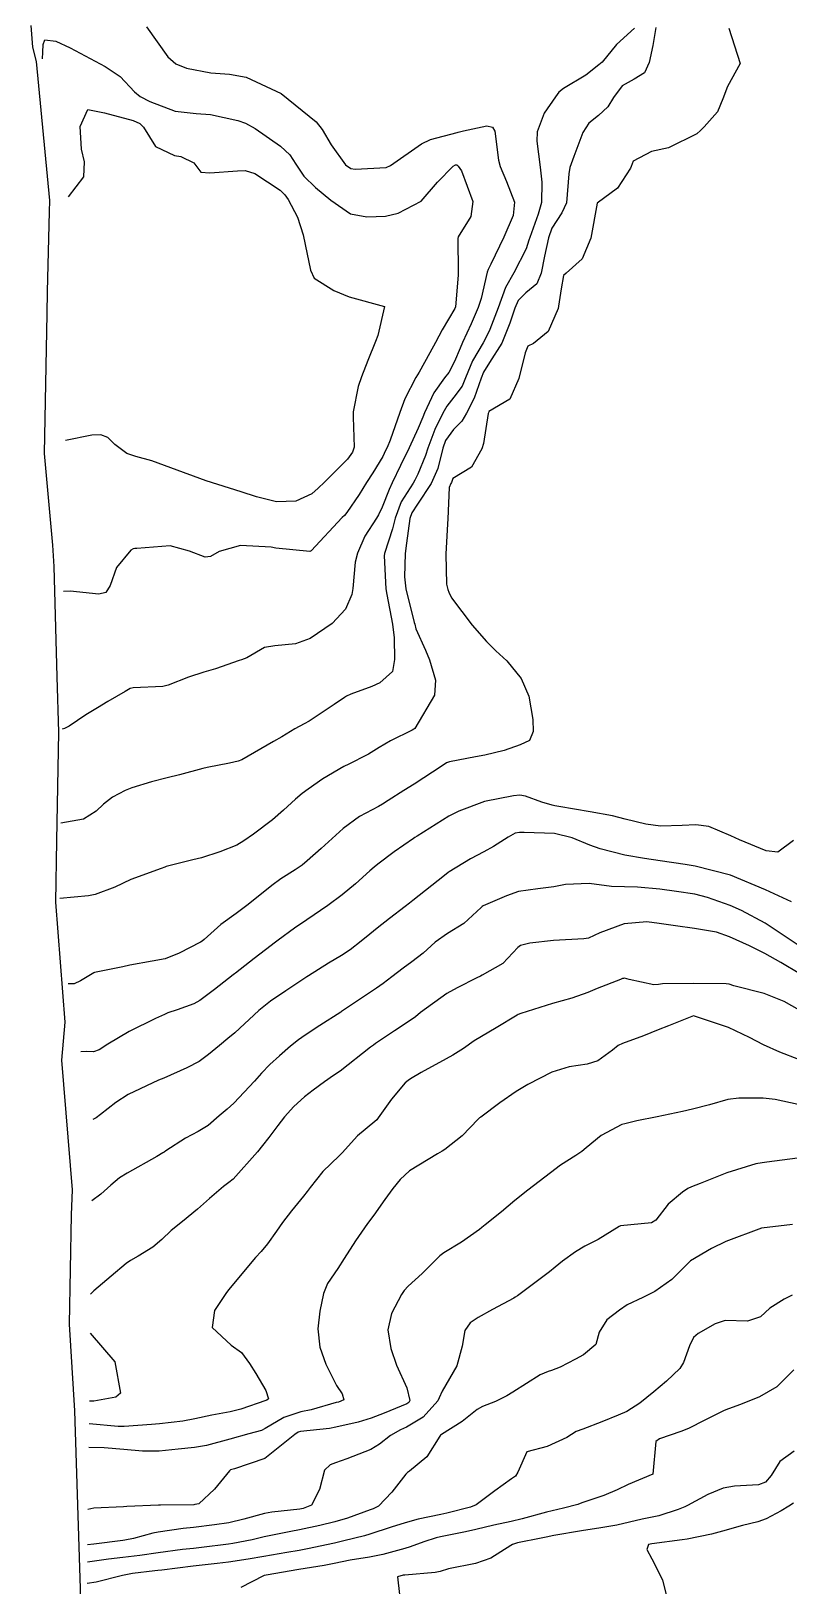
# Model space of a CAD drawing. Header units: metres. Extents: x 292545 to 299085, y 7450245 to 7463078.
# Drawn here: x 295920.7 to 295963.7, y 7456493.8 to 7456581.9 of the extents above; entities that cross this region are included whole.
import ezdxf

# ---------------------------------------------------------------- set-up
doc = ezdxf.new("R2010")
doc.units = ezdxf.units.M
for name, color, linetype in [('Area', 45, 'Continuous'), ('Curvas de Nivel 1m', 11, 'Continuous'), ('Curvas de Nivel 5m', 15, 'Continuous')]:
    doc.layers.add(name, color=color, linetype=linetype)

msp = doc.modelspace()

# ---------------------------------------------------------------- linework, layer by layer
at = {"layer": 'Area'}
msp.add_polyline3d([(295923.612, 7456491.273, 679.075), (295923.226, 7456503.739, 685.695), (295922.911, 7456508.64, 685.665), (295923.025, 7456514.837, 686.456), (295923.077, 7456516.259, 686.805), (295922.479, 7456523.604, 688.425), (295922.66, 7456525.773, 689.175), (295922.14, 7456532.562, 690.825), (295922.204, 7456536.038, 691.546), (295922.312, 7456542.199, 692.615), (295922.215, 7456545.34, 693.135), (295922.047, 7456551.594, 694.085), (295921.965, 7456552.8, 694.094), (295921.499, 7456558.004, 695.035), (295921.654, 7456565.911, 699.726), (295921.674, 7456567.191, 699.776), (295921.773, 7456571.704, 695.996), (295921.791, 7456572.352, 694.885), (295921.041, 7456580.224, 693.903), (295920.832, 7456581.038, 694.193), (295920.736, 7456582.259, 694.204)], dxfattribs=at)
at = {"layer": 'Curvas de Nivel 1m', "flags": 128}
for points, elevation in [([(295956.171, 7456582.158), (295955.988, 7456581.124), (295955.786, 7456580.162), (295955.527, 7456579.574), (295954.933, 7456579.217), (295954.261, 7456578.846), (295953.762, 7456578.182), (295953.449, 7456577.65), (295952.907, 7456577.156), (295952.37, 7456576.728), (295952.021, 7456576.203), (295951.515, 7456574.846), (295951.292, 7456574.214), (295951.234, 7456573.848), (295951.102, 7456572.216), (295950.837, 7456571.65), (295950.273, 7456570.781), (295950.076, 7456570.227), (295949.86, 7456569.182), (295949.665, 7456568.231), (295949.412, 7456567.616), (295948.786, 7456567.103), (295948.358, 7456566.667), (295948.175, 7456566.249), (295947.895, 7456565.384), (295947.44, 7456564.26), (295946.742, 7456563.154), (295946.392, 7456562.618), (295946.254, 7456562.275), (295945.857, 7456561.137), (295945.437, 7456560.283), (295945.156, 7456559.828), (295944.694, 7456559.353), (295944.247, 7456558.735), (295944.092, 7456558.296), (295943.807, 7456557.158), (295943.433, 7456556.308), (295942.641, 7456555.129), (295942.32, 7456554.641), (295942.218, 7456554.324), (295942.025, 7456552.92), (295941.947, 7456552.327), (295941.906, 7456551.014), (295941.993, 7456550.326), (295942.461, 7456548.424), (295942.49, 7456548.321), (295942.56, 7456548.066), (295943.096, 7456546.859), (295943.328, 7456546.308), (295943.677, 7456545.152), (295943.608, 7456544.304), (295942.494, 7456542.414), (295942.446, 7456542.368), (295942.345, 7456542.321), (295941.112, 7456541.705), (295940.478, 7456541.327), (295939.863, 7456540.955), (295938.679, 7456540.358), (295938.539, 7456540.293), (295938.471, 7456540.259), (295937.286, 7456539.552), (295936.452, 7456538.977), (295936.115, 7456538.726), (295935.723, 7456538.397), (295935.055, 7456537.786), (295934.431, 7456537.238), (295933.345, 7456536.426), (295932.808, 7456536.044), (295932.413, 7456535.796), (295931.445, 7456535.412), (295930.402, 7456535.082), (295929.907, 7456534.958), (295928.395, 7456534.59), (295928.317, 7456534.559), (295928.106, 7456534.484), (295926.386, 7456533.853), (295925.481, 7456533.42), (295924.378, 7456532.996), (295923.984, 7456532.927), (295922.373, 7456532.78)], 691), ([(295954.962, 7456582.109), (295953.938, 7456581.195), (295953.122, 7456580.188), (295953.03, 7456580.101), (295952.941, 7456580.03), (295952.19, 7456579.456), (295950.928, 7456578.701), (295950.672, 7456578.476), (295950.472, 7456578.225), (295949.837, 7456577.302), (295949.442, 7456576.235), (295949.42, 7456575.703), (295949.601, 7456574.233), (295949.71, 7456573.382), (295949.69, 7456572.232), (295949.495, 7456571.574), (295949.014, 7456570.238), (295948.971, 7456570.089), (295948.817, 7456569.609), (295948.111, 7456568.25), (295947.644, 7456567.403), (295947.22, 7456566.263), (295946.76, 7456565.027), (295946.511, 7456564.517), (295946.366, 7456564.274), (295945.768, 7456563.255), (295945.377, 7456562.284), (295945.187, 7456561.825), (295944.716, 7456561.19), (295944.31, 7456560.692), (295944.079, 7456560.296), (295943.625, 7456559.369), (295943.233, 7456558.304), (295943.096, 7456557.886), (295942.661, 7456556.829), (295942.494, 7456556.483), (295942.395, 7456556.323), (295941.719, 7456555.257), (295941.384, 7456554.332), (295941.231, 7456553.729), (295940.775, 7456552.338), (295940.75, 7456552.2), (295940.861, 7456550.337), (295940.904, 7456550.013), (295941.236, 7456548.333), (295941.329, 7456547.559), (295941.347, 7456546.332), (295941.223, 7456545.643), (295940.523, 7456544.998), (295940.067, 7456544.797), (295938.873, 7456544.356), (295938.625, 7456544.245), (295938.511, 7456544.177), (295937.918, 7456543.78), (295936.497, 7456542.832), (295936.214, 7456542.675), (295935.693, 7456542.398), (295934.947, 7456541.946), (295934.486, 7456541.669), (295932.68, 7456540.642), (295932.474, 7456540.559), (295931.99, 7456540.445), (295930.719, 7456540.208), (295930.468, 7456540.15), (295929.145, 7456539.791), (295928.46, 7456539.614), (295927.568, 7456539.381), (295926.451, 7456539.058), (295926.062, 7456538.9), (295925.348, 7456538.521), (295924.834, 7456538.131), (295924.435, 7456537.726), (295923.7, 7456537.268), (295922.423, 7456537.04)], 692), ([(295927.272, 7456582.193), (295928.496, 7456580.484), (295928.939, 7456580.088), (295929.556, 7456579.854), (295930.934, 7456579.573), (295931.991, 7456579.502), (295932.932, 7456579.329), (295934.923, 7456578.41), (295936.899, 7456576.794), (295937.234, 7456576.377), (295937.752, 7456575.504), (295938.561, 7456574.363), (295938.871, 7456574.163), (295939.111, 7456574.117), (295940.872, 7456574.223), (295941.123, 7456574.336), (295942.885, 7456575.56), (295943.391, 7456575.802), (295944.892, 7456576.203), (295944.964, 7456576.218), (295945.267, 7456576.286), (295946.588, 7456576.582), (295946.896, 7456576.502), (295947.026, 7456576.268), (295947.242, 7456574.63), (295947.331, 7456574.263), (295947.704, 7456573.413), (295948.142, 7456572.251), (295948.076, 7456571.492), (295947.552, 7456570.259), (295946.808, 7456568.739), (295946.648, 7456568.428), (295946.596, 7456568.272), (295946.264, 7456566.792), (295946.099, 7456566.277), (295945.689, 7456565.356), (295945.204, 7456564.285), (295945.069, 7456563.967), (295944.742, 7456563.223), (295944.427, 7456562.602), (295944.189, 7456562.295), (295943.574, 7456561.447), (295943.049, 7456560.307), (295942.953, 7456560.055), (295942.694, 7456559.429), (295942.178, 7456558.318), (295941.685, 7456557.312), (295941.209, 7456556.335), (295941.037, 7456555.956), (295940.642, 7456554.953), (295940.445, 7456554.532), (295940.318, 7456554.343), (295939.665, 7456553.307), (295939.239, 7456552.354), (295939.124, 7456551.836), (295938.977, 7456550.356), (295938.928, 7456550.008), (295938.571, 7456549.172), (295937.815, 7456548.371), (295936.554, 7456547.509), (295935.729, 7456547.22), (295934.55, 7456547.094), (295933.964, 7456547.001), (295932.963, 7456546.426), (295932.666, 7456546.304), (295932.54, 7456546.262), (295931.19, 7456545.793), (295930.53, 7456545.613), (295929.665, 7456545.33), (295928.519, 7456544.862), (295928.205, 7456544.797), (295926.516, 7456544.712), (295926.356, 7456544.671), (295926.064, 7456544.514), (295925.087, 7456543.944), (295924.504, 7456543.593), (295923.844, 7456543.192), (295922.887, 7456542.546), (295922.625, 7456542.415), (295922.493, 7456542.38)], 693), ([(295921.383, 7456580.38), (295921.402, 7456580.759), (295921.414, 7456581.186), (295921.519, 7456581.444), (295922.141, 7456581.373), (295922.95, 7456581.003), (295923.795, 7456580.541), (295924.937, 7456579.942), (295925.793, 7456579.378), (295926.597, 7456578.505), (295926.919, 7456578.24), (295927.461, 7456577.948), (295928.907, 7456577.411), (295930.1, 7456577.273), (295930.904, 7456577.21), (295932.457, 7456576.879), (295932.897, 7456576.733), (295933.453, 7456576.424), (295934.883, 7456575.424), (295935.409, 7456574.933), (295935.746, 7456574.397), (295936.201, 7456573.725), (295936.86, 7456573.082), (295937.742, 7456572.371), (295938.841, 7456571.594), (295939.776, 7456571.414), (295940.84, 7456571.456), (295941.545, 7456571.627), (295942.853, 7456572.31), (295943.788, 7456573.377), (295944.68, 7456574.292), (295944.805, 7456574.359), (295944.874, 7456574.358), (295944.962, 7456574.289), (295945.138, 7456574.019), (295945.792, 7456572.281), (295945.683, 7456571.439), (295944.955, 7456570.289), (295944.928, 7456570.183), (295944.961, 7456568.288), (295944.956, 7456568.133), (295944.798, 7456566.29), (295944.792, 7456566.271), (295944.772, 7456566.23), (295944.042, 7456565.015), (295943.67, 7456564.301), (295943.345, 7456563.706), (295942.736, 7456562.621), (295942.558, 7456562.313), (295941.939, 7456561.097), (295941.656, 7456560.326), (295941.105, 7456558.752), (295940.922, 7456558.336), (295940.844, 7456558.175), (295940.678, 7456557.839), (295940.111, 7456556.903), (295939.766, 7456556.349), (295939.334, 7456555.672), (295938.637, 7456554.658), (295938.502, 7456554.494), (295938.377, 7456554.364), (295936.614, 7456552.477), (295936.553, 7456552.451), (295934.615, 7456552.637), (295934.345, 7456552.683), (295932.617, 7456552.792), (295931.404, 7456552.448), (295930.902, 7456552.162), (295930.608, 7456552.123), (295929.728, 7456552.469), (295928.616, 7456552.775), (295926.73, 7456552.624), (295926.614, 7456552.611), (295926.53, 7456552.595), (295926.386, 7456552.512), (295925.574, 7456551.545), (295925.215, 7456550.524), (295924.981, 7456550.124), (295924.578, 7456550.022), (295922.944, 7456550.19), (295922.583, 7456550.18)], 694), ([(295963.981, 7456536.064), (295963.086, 7456535.4), (295962.414, 7456535.483), (295960.913, 7456536.095), (295960.425, 7456536.327), (295959.164, 7456536.852), (295958.431, 7456536.956), (295957.661, 7456536.908), (295956.43, 7456536.883), (295955.599, 7456536.99), (295954.434, 7456537.267), (295953.707, 7456537.453), (295952.438, 7456537.695), (295950.665, 7456537.993), (295950.441, 7456538.037), (295950.287, 7456538.068), (295949.707, 7456538.231), (295948.775, 7456538.574), (295948.447, 7456538.628), (295948.102, 7456538.598), (295946.443, 7456538.27), (295944.996, 7456537.726), (295944.434, 7456537.439), (295942.636, 7456536.317), (295942.501, 7456536.239), (295942.421, 7456536.185), (295941.323, 7456535.417), (295940.399, 7456534.726), (295940.186, 7456534.552), (295939.955, 7456534.344), (295939.134, 7456533.604), (295938.379, 7456532.977), (295937.562, 7456532.372), (295936.365, 7456531.565), (295935.667, 7456531.09), (295934.745, 7456530.406), (295934.519, 7456530.239), (295934.348, 7456530.115), (295933.382, 7456529.379), (295932.324, 7456528.541), (295932.269, 7456528.496), (295932.197, 7456528.441), (295931.145, 7456527.621), (295930.308, 7456526.987), (295929.969, 7456526.801), (295929.025, 7456526.473), (295928.494, 7456526.285), (295928.3, 7456526.208), (295927.792, 7456525.982), (295926.29, 7456525.234), (295925.09, 7456524.522), (295924.603, 7456524.202), (295924.276, 7456524.085), (295923.881, 7456524.101), (295923.563, 7456524.08)], 689), ([(295963.852, 7456532.591), (295962.385, 7456533.259), (295960.393, 7456534.1), (295958.4, 7456534.608), (295957.831, 7456534.706), (295956.404, 7456534.92), (295955.519, 7456535.046), (295954.409, 7456535.236), (295953.016, 7456535.588), (295952.417, 7456535.794), (295951.419, 7456536.21), (295950.425, 7456536.467), (295948.703, 7456536.523), (295948.426, 7456536.524), (295948.191, 7456536.486), (295947.788, 7456536.256), (295946.965, 7456535.714), (295946.41, 7456535.412), (295945.661, 7456535.021), (295944.442, 7456534.29), (295944.413, 7456534.269), (295944.393, 7456534.254), (295944.186, 7456534.088), (295942.376, 7456532.657), (295942.189, 7456532.508), (295941.951, 7456532.324), (295941.058, 7456531.641), (295940.36, 7456531.093), (295939.95, 7456530.751), (295939.456, 7456530.349), (295938.829, 7456529.872), (295938.341, 7456529.548), (295937.609, 7456529.102), (295936.474, 7456528.388), (295936.38, 7456528.332), (295936.322, 7456528.293), (295935.176, 7456527.539), (295934.308, 7456526.949), (295933.649, 7456526.42), (295932.29, 7456525.168), (295931.897, 7456524.834), (295931.418, 7456524.449), (295930.803, 7456523.926), (295930.269, 7456523.539), (295929.561, 7456523.17), (295928.255, 7456522.599), (295927.971, 7456522.484), (295926.244, 7456521.667), (295925.545, 7456521.212), (295924.681, 7456520.526), (295924.421, 7456520.337), (295924.233, 7456520.25)], 688), ([(295964.343, 7456530.06), (295962.362, 7456531.379), (295961.03, 7456532.093), (295960.376, 7456532.377), (295959.097, 7456532.837), (295958.382, 7456533.013), (295957.344, 7456533.18), (295956.384, 7456533.295), (295955.126, 7456533.422), (295954.386, 7456533.435), (295953.66, 7456533.455), (295952.387, 7456533.628), (295951.04, 7456533.56), (295950.385, 7456533.428), (295949.467, 7456533.317), (295948.382, 7456533.172), (295947.704, 7456532.933), (295946.374, 7456532.361), (295946.316, 7456532.328), (295946.255, 7456532.271), (295945.283, 7456531.361), (295944.358, 7456530.798), (295943.657, 7456530.3), (295942.969, 7456529.685), (295942.336, 7456529.192), (295941.831, 7456528.825), (295941.196, 7456528.331), (295940.699, 7456527.957), (295940.316, 7456527.695), (295938.349, 7456526.369), (295938.32, 7456526.352), (295938.302, 7456526.336), (295937.102, 7456525.571), (295936.283, 7456525.034), (295935.907, 7456524.765), (295935.456, 7456524.398), (295934.816, 7456523.863), (295934.267, 7456523.357), (295933.802, 7456522.874), (295933.406, 7456522.423), (295932.24, 7456521.171), (295931.855, 7456520.826), (295931.407, 7456520.448), (295930.77, 7456519.909), (295930.22, 7456519.573), (295929.486, 7456519.195), (295928.385, 7456518.478), (295928.28, 7456518.401), (295928.202, 7456518.349), (295927.863, 7456518.149), (295926.19, 7456517.206), (295925.759, 7456516.942), (295925.255, 7456516.519), (295924.692, 7456516.011), (295924.173, 7456515.63)], 687), ([(295964.327, 7456528.5), (295963.259, 7456529.145), (295962.339, 7456529.662), (295961.484, 7456530.089), (295960.35, 7456530.603), (295959.607, 7456530.859), (295958.357, 7456531.077), (295957.274, 7456531.226), (295956.361, 7456531.366), (295955.656, 7456531.451), (295954.365, 7456531.34), (295952.989, 7456530.82), (295952.356, 7456530.533), (295952.074, 7456530.485), (295950.355, 7456530.399), (295949.022, 7456530.24), (295948.493, 7456530.106), (295948.349, 7456529.991), (295947.497, 7456529.096), (295946.325, 7456528.431), (295946.216, 7456528.38), (295946.006, 7456528.273), (295944.891, 7456527.71), (295944.314, 7456527.397), (295942.827, 7456526.312), (295942.544, 7456526.071), (295942.296, 7456525.888), (295941.344, 7456525.273), (295940.276, 7456524.562), (295940.147, 7456524.47), (295939.99, 7456524.344), (295938.259, 7456522.99), (295937.895, 7456522.735), (295937.369, 7456522.379), (295936.726, 7456521.907), (295936.244, 7456521.537), (295935.644, 7456520.991), (295935.115, 7456520.401), (295934.726, 7456519.904), (295934.215, 7456519.236), (295933.857, 7456518.767), (295933.576, 7456518.419), (295932.187, 7456516.868), (295931.959, 7456516.669), (295931.649, 7456516.445), (295930.858, 7456515.772), (295930.17, 7456515.158), (295929.323, 7456514.473), (295928.681, 7456513.956), (295928.147, 7456513.441), (295927.634, 7456513.001), (295926.812, 7456512.503), (295926.381, 7456512.257), (295926.129, 7456512.076), (295925.275, 7456511.365), (295924.291, 7456510.528), (295924.202, 7456510.439), (295924.113, 7456510.34)], 686), ([(295964.269, 7456523.643), (295963.203, 7456524.071), (295962.279, 7456524.477), (295961.469, 7456524.905), (295960.293, 7456525.469), (295958.303, 7456526.13), (295956.877, 7456525.561), (295956.291, 7456525.33), (295955.461, 7456524.987), (295954.279, 7456524.557), (295954.024, 7456524.435), (295953.705, 7456524.186), (295952.881, 7456523.58), (295952.265, 7456523.38), (295951.247, 7456523.226), (295950.26, 7456522.927), (295948.905, 7456522.24), (295948.249, 7456521.839), (295947.31, 7456521.192), (295946.234, 7456520.384), (295946.168, 7456520.336), (295946.09, 7456520.271), (295945.183, 7456519.316), (295944.207, 7456518.556), (295944.045, 7456518.453), (295943.776, 7456518.296), (295942.193, 7456517.343), (295941.671, 7456516.842), (295941.256, 7456516.329), (295940.792, 7456515.718), (295940.168, 7456514.825), (295939.819, 7456514.345), (295939.135, 7456513.368), (295938.498, 7456512.365), (295938.127, 7456511.799), (295937.547, 7456510.947), (295937.315, 7456510.378), (295937.102, 7456509.376), (295936.989, 7456508.381), (295937.106, 7456507.346), (295937.447, 7456506.376), (295938.051, 7456505.168), (295938.371, 7456504.69), (295938.466, 7456504.364), (295938.177, 7456504.232), (295938.04, 7456504.196), (295936.624, 7456503.794), (295936.032, 7456503.671), (295935.07, 7456503.357), (295934.018, 7456502.722), (295933.807, 7456502.622), (295933.077, 7456502.424), (295932.01, 7456502.125), (295930.687, 7456501.772), (295930.005, 7456501.651), (295929.081, 7456501.551), (295928.003, 7456501.45), (295927.057, 7456501.444), (295926.003, 7456501.542), (295924.885, 7456501.64), (295924.003, 7456501.65)], 684), ([(295964.243, 7456521.102), (295962.942, 7456521.377), (295962.247, 7456521.457), (295960.882, 7456521.459), (295960.246, 7456521.377), (295959.214, 7456521.087), (295958.24, 7456520.833), (295957.676, 7456520.698), (295956.235, 7456520.395), (295955.096, 7456520.167), (295954.4, 7456520.007), (295954.23, 7456519.955), (295953.067, 7456519.344), (295952.21, 7456518.64), (295951.976, 7456518.433), (295951.638, 7456518.206), (295950.757, 7456517.655), (295950.193, 7456517.233), (295948.909, 7456516.239), (295948.177, 7456515.661), (295947.41, 7456515.018), (295946.486, 7456514.267), (295946.304, 7456514.125), (295946.159, 7456514.013), (295945.137, 7456513.296), (295944.139, 7456512.689), (295943.917, 7456512.521), (295943.703, 7456512.304), (295942.914, 7456511.523), (295942.118, 7456510.8), (295941.888, 7456510.549), (295941.737, 7456510.324), (295941.167, 7456509.259), (295940.975, 7456508.331), (295941.141, 7456507.26), (295941.468, 7456506.326), (295942.05, 7456505.044), (295942.214, 7456504.318), (295942.157, 7456504.203), (295942.04, 7456504.135), (295940.764, 7456503.601), (295940.027, 7456503.309), (295939.286, 7456503.089), (295938.019, 7456502.798), (295937.657, 7456502.735), (295936.016, 7456502.567), (295935.878, 7456502.528), (295935.697, 7456502.393), (295933.999, 7456501.022), (295932.266, 7456500.437), (295932.049, 7456500.383), (295931.992, 7456500.338), (295931.144, 7456499.286), (295930.248, 7456498.457), (295930.017, 7456498.415), (295929.972, 7456498.409), (295928.07, 7456498.39), (295927.971, 7456498.389), (295926.172, 7456498.306), (295925.97, 7456498.295), (295924.288, 7456498.207), (295923.963, 7456498.14)], 683), ([(295964.203, 7456518.06), (295962.454, 7456517.824), (295962.2, 7456517.795), (295961.839, 7456517.725), (295960.194, 7456517.217), (295958.683, 7456516.617), (295958.186, 7456516.424), (295957.987, 7456516.33), (295957.687, 7456516.135), (295956.864, 7456515.451), (295956.159, 7456514.538), (295955.929, 7456514.381), (295954.153, 7456514.218), (295954.125, 7456514.209), (295954.077, 7456514.181), (295952.892, 7456513.452), (295952.146, 7456513.063), (295951.607, 7456512.739), (295950.879, 7456512.213), (295950.464, 7456511.883), (295950.127, 7456511.61), (295948.313, 7456510.247), (295948.191, 7456510.169), (295948.111, 7456510.127), (295946.895, 7456509.468), (295946.094, 7456509.025), (295945.644, 7456508.722), (295945.333, 7456508.281), (295945.182, 7456507.392), (295944.888, 7456506.288), (295944.048, 7456504.851), (295943.877, 7456504.469), (295943.794, 7456504.302), (295942.966, 7456503.373), (295942.02, 7456502.804), (295941.686, 7456502.656), (295941.121, 7456502.329), (295940.5, 7456501.843), (295940.005, 7456501.536), (295938.65, 7456501.011), (295937.997, 7456500.792), (295937.694, 7456500.675), (295937.382, 7456500.376), (295937.09, 7456499.27), (295936.647, 7456498.383), (295936.17, 7456498.188), (295935.969, 7456498.155), (295934.386, 7456497.994), (295933.965, 7456497.91), (295932.809, 7456497.583), (295931.957, 7456497.387), (295931.141, 7456497.262), (295929.953, 7456497.122), (295929.366, 7456497.055), (295927.949, 7456496.863), (295927.64, 7456496.8), (295926.548, 7456496.504), (295926.05, 7456496.401), (295925.942, 7456496.385), (295924.292, 7456496.174), (295923.943, 7456496.13)], 682), ([(295963.918, 7456514.301), (295962.153, 7456514.08), (295960.145, 7456513.338), (295959.321, 7456512.938), (295958.134, 7456512.234), (295958.076, 7456512.188), (295958.022, 7456512.131), (295957.08, 7456511.184), (295956.116, 7456510.497), (295955.423, 7456510.16), (295954.548, 7456509.732), (295954.102, 7456509.446), (295953.387, 7456508.893), (295952.949, 7456508.191), (295952.768, 7456507.501), (295952.07, 7456506.905), (295951.614, 7456506.658), (295950.748, 7456506.213), (295950.255, 7456506.024), (295950.06, 7456505.971), (295949.606, 7456505.775), (295948.048, 7456504.791), (295947.722, 7456504.578), (295947.067, 7456504.26), (295946.327, 7456503.979), (295946.036, 7456503.8), (295945.182, 7456503.126), (295944.014, 7456502.389), (295943.96, 7456502.354), (295943.909, 7456502.301), (295943.18, 7456501.129), (295942.202, 7456500.318), (295942.078, 7456500.233), (295941.991, 7456500.137), (295941.19, 7456499.118), (295940.443, 7456498.335), (295940.127, 7456498.182), (295939.97, 7456498.126), (295938.68, 7456497.642), (295937.959, 7456497.433), (295937.106, 7456497.228), (295935.952, 7456496.979), (295935.461, 7456496.887), (295933.945, 7456496.586), (295933.812, 7456496.555), (295933.267, 7456496.427), (295932.173, 7456496.206), (295931.94, 7456496.169), (295930.403, 7456495.99), (295929.938, 7456495.937), (295929.332, 7456495.865), (295927.935, 7456495.687), (295926.894, 7456495.539), (295925.932, 7456495.419), (295925.131, 7456495.318), (295923.933, 7456495.16)], 681), ([(295924.083, 7456508.13), (295925.483, 7456506.516), (295925.816, 7456504.742), (295925.549, 7456504.515), (295924.29, 7456504.277), (295924.043, 7456504.28)], 686), ([(295963.983, 7456506.061), (295963.025, 7456505.099), (295962.047, 7456504.524), (295960.972, 7456504.096), (295960.293, 7456503.853), (295960.037, 7456503.746), (295958.953, 7456503.197), (295958.022, 7456502.735), (295957.589, 7456502.565), (295956.378, 7456502.146), (295956.168, 7456501.992), (295955.993, 7456500.15), (295954.589, 7456499.566), (295953.979, 7456499.261), (295953.22, 7456498.942), (295951.968, 7456498.517), (295951.742, 7456498.428), (295950.922, 7456498.216), (295949.961, 7456497.993), (295948.593, 7456497.615), (295947.961, 7456497.461), (295946.97, 7456497.248), (295945.954, 7456497), (295945.364, 7456496.866), (295943.947, 7456496.594), (295943.712, 7456496.537), (295943.015, 7456496.309), (295942.235, 7456496.022), (295941.939, 7456495.93), (295940.681, 7456495.587), (295939.934, 7456495.442), (295938.834, 7456495.258), (295937.93, 7456495.071), (295937.348, 7456494.957), (295935.926, 7456494.736), (295934.064, 7456494.418), (295933.952, 7456494.39), (295933.922, 7456494.37), (295932.629, 7456493.716)], 679), ([(295964.007, 7456501.447), (295963.207, 7456500.862), (295962.714, 7456500.073), (295962.383, 7456499.68), (295961.985, 7456499.531), (295960.625, 7456499.459), (295959.982, 7456499.355), (295959.111, 7456498.984), (295957.966, 7456498.368), (295957.81, 7456498.287), (295957.43, 7456498.135), (295956.327, 7456497.779), (295955.958, 7456497.704), (295955.389, 7456497.59), (295953.954, 7456497.256), (295953.044, 7456497.097), (295951.95, 7456496.922), (295950.385, 7456496.662), (295949.946, 7456496.577), (295949.66, 7456496.52), (295948.322, 7456496.246), (295948.03, 7456496.161), (295947.941, 7456496.101), (295946.813, 7456495.382), (295945.931, 7456495.083), (295944.411, 7456494.776), (295943.926, 7456494.632), (295943.658, 7456494.57), (295941.924, 7456494.417), (295941.836, 7456494.409), (295941.512, 7456494.324), (295941.731, 7456492.486)], 678), ([(295963.969, 7456498.492), (295963.704, 7456498.326), (295963.268, 7456498.067), (295962.423, 7456497.611), (295961.956, 7456497.435), (295961.089, 7456497.228), (295959.951, 7456496.92), (295959.33, 7456496.735), (295957.946, 7456496.452), (295957.664, 7456496.414), (295955.943, 7456496.199), (295955.757, 7456496.153), (295955.654, 7456495.868), (295955.935, 7456495.35), (295956.539, 7456494.144), (295956.747, 7456493.305)], 677)]:
    msp.add_lwpolyline(points, dxfattribs=dict(at, elevation=elevation))
at = {"layer": 'Curvas de Nivel 5m', "flags": 128}
for points, elevation in [([(295960.307, 7456582.107), (295960.943, 7456580.1), (295960.233, 7456578.804), (295959.973, 7456578.109), (295959.664, 7456577.36), (295958.899, 7456576.522), (295958.702, 7456576.317), (295958.486, 7456576.126), (295956.885, 7456575.332), (295955.921, 7456575.121), (295954.877, 7456574.567), (295954.766, 7456574.279), (295954.73, 7456574.171), (295953.996, 7456573.038), (295952.843, 7456572.19), (295952.478, 7456570.203), (295951.983, 7456569.036), (295951.089, 7456568.217), (295950.934, 7456568.085), (295950.79, 7456567.337), (295950.645, 7456566.351), (295950.623, 7456566.221), (295950.068, 7456564.919), (295949.221, 7456564.235), (295948.91, 7456564.08), (295948.748, 7456563.707), (295948.397, 7456562.245), (295947.879, 7456561.089), (295946.704, 7456560.373), (295946.669, 7456560.304), (295946.66, 7456560.27), (295946.392, 7456558.567), (295946.307, 7456558.274), (295945.718, 7456557.228), (295944.657, 7456556.582), (295944.579, 7456556.365), (295944.548, 7456556.292), (295944.437, 7456556.079), (295944.365, 7456554.294), (295944.351, 7456554.015), (295944.263, 7456552.295), (295944.294, 7456550.587), (295944.37, 7456550.293), (295944.427, 7456550.138), (295944.578, 7456549.815), (295945.746, 7456548.278), (295946.554, 7456547.346), (295947.098, 7456546.811), (295947.709, 7456546.253), (295948.528, 7456545.241), (295948.957, 7456544.236), (295949.188, 7456542.928), (295949.21, 7456542.239), (295949.003, 7456541.724), (295948.481, 7456541.485), (295947.566, 7456541.17), (295946.472, 7456540.896), (295945.944, 7456540.802), (295944.466, 7456540.52), (295944.297, 7456540.461), (295944.041, 7456540.296), (295942.452, 7456539.258), (295941.872, 7456538.903), (295940.982, 7456538.335), (295940.662, 7456538.117), (295940.439, 7456537.995), (295939.368, 7456537.416), (295938.427, 7456536.737), (295938.011, 7456536.366), (295937.182, 7456535.607), (295936.401, 7456534.903), (295936.117, 7456534.673), (295935.719, 7456534.397), (295934.906, 7456533.886), (295934.384, 7456533.515), (295933.05, 7456532.43), (295932.368, 7456531.916), (295931.504, 7456531.306), (295930.546, 7456530.458), (295930.445, 7456530.366), (295930.351, 7456530.308), (295929.14, 7456529.673), (295928.336, 7456529.361), (295927.599, 7456529.226), (295926.33, 7456528.99), (295925.939, 7456528.904), (295924.324, 7456528.58), (295924.29, 7456528.564), (295923.534, 7456528.116), (295923.188, 7456527.946), (295922.972, 7456527.935), (295922.843, 7456527.93)], 690), ([(295922.853, 7456572.55), (295923.727, 7456573.678), (295923.766, 7456574.541), (295923.594, 7456575.257), (295923.511, 7456576.544), (295923.952, 7456577.494), (295924.905, 7456577.312), (295926.527, 7456576.877), (295926.896, 7456576.701), (295927.111, 7456576.498), (295927.792, 7456575.401), (295928.877, 7456574.903), (295929.234, 7456574.834), (295929.974, 7456574.469), (295930.357, 7456573.954), (295930.867, 7456573.914), (295932.448, 7456574.016), (295932.869, 7456574.051), (295933.424, 7456573.868), (295934.858, 7456572.924), (295935.117, 7456572.668), (295935.309, 7456572.403), (295935.842, 7456571.39), (295936.17, 7456570.39), (295936.277, 7456569.848), (295936.586, 7456568.392), (295936.796, 7456567.94), (295937.912, 7456567.248), (295938.781, 7456566.891), (295940.773, 7456566.34), (295940.404, 7456564.696), (295940.274, 7456564.345), (295939.826, 7456563.266), (295939.475, 7456562.353), (295939.286, 7456561.793), (295939.006, 7456560.357), (295938.999, 7456560.058), (295939.055, 7456558.356), (295938.97, 7456558.068), (295938.676, 7456557.671), (295937.37, 7456556.379), (295937.01, 7456556.032), (295936.653, 7456555.718), (295935.75, 7456555.295), (295934.646, 7456555.265), (295933.528, 7456555.543), (295932.654, 7456555.834), (295930.663, 7456556.46), (295928.67, 7456557.182), (295927.586, 7456557.579), (295926.676, 7456557.838), (295926.167, 7456557.997), (295925.491, 7456558.518), (295925.08, 7456558.917), (295924.688, 7456559.065), (295924.176, 7456559.047), (295922.683, 7456558.74)], 695), ([(295964.307, 7456526.44), (295963.439, 7456526.942), (295962.316, 7456527.382), (295960.594, 7456527.824), (295960.321, 7456527.91), (295960.162, 7456527.943), (295958.321, 7456527.957), (295956.536, 7456527.933), (295956.32, 7456527.907), (295956.049, 7456527.883), (295954.651, 7456528.175), (295954.396, 7456528.251), (295954.324, 7456528.248), (295954.272, 7456528.233), (295954.156, 7456528.182), (295952.847, 7456527.665), (295952.315, 7456527.443), (295951.393, 7456527.129), (295950.309, 7456526.828), (295948.507, 7456526.247), (295948.356, 7456526.195), (295948.302, 7456526.167), (295947.104, 7456525.448), (295946.283, 7456524.953), (295945.854, 7456524.699), (295945.256, 7456524.28), (295944.66, 7456523.895), (295944.267, 7456523.684), (295942.853, 7456522.905), (295942.255, 7456522.553), (295942.116, 7456522.46), (295941.957, 7456522.323), (295941.166, 7456521.409), (295940.419, 7456520.338), (295940.337, 7456520.233), (295940.23, 7456520.137), (295939.242, 7456519.33), (295938.375, 7456518.367), (295938.201, 7456518.184), (295937.277, 7456517.295), (295936.561, 7456516.386), (295936.4, 7456516.169), (295936.178, 7456515.894), (295935.504, 7456515.063), (295935.001, 7456514.402), (295934.648, 7456513.913), (295934.145, 7456513.206), (295933.782, 7456512.772), (295933.467, 7456512.42), (295932.117, 7456510.826), (295931.942, 7456510.614), (295931.812, 7456510.443), (295931.132, 7456509.421), (295930.997, 7456508.451), (295932.078, 7456507.461), (295932.67, 7456507.032), (295933.129, 7456506.424), (295933.48, 7456505.842), (295934.048, 7456504.883), (295934.199, 7456504.408), (295934.105, 7456504.346), (295934.042, 7456504.326), (295932.639, 7456503.825), (295932.032, 7456503.683), (295930.986, 7456503.493), (295930.025, 7456503.279), (295929.346, 7456503.147), (295928.02, 7456502.992), (295927.556, 7456502.958), (295926.018, 7456502.853), (295925.678, 7456502.853), (295924.023, 7456503)], 685), ([(295963.897, 7456510.281), (295963.447, 7456510.067), (295962.636, 7456509.544), (295962.098, 7456509.07), (295961.365, 7456508.82), (295960.094, 7456508.853), (295959.536, 7456508.67), (295958.563, 7456508.125), (295958.31, 7456507.899), (295958.076, 7456507.423), (295957.732, 7456506.468), (295957.525, 7456506.135), (295956.777, 7456505.421), (295956.049, 7456504.808), (295955.266, 7456504.162), (295954.517, 7456503.691), (295954.032, 7456503.481), (295953.109, 7456503.107), (295952.02, 7456502.702), (295951.656, 7456502.565), (295951.116, 7456502.213), (295950.008, 7456501.707), (295948.841, 7456501.405), (295948.332, 7456500.247), (295948.202, 7456500.036), (295947.989, 7456499.87), (295947.042, 7456499.199), (295945.974, 7456498.401), (295945.663, 7456498.275), (295944.322, 7456497.941), (295943.966, 7456497.864), (295942.681, 7456497.594), (295941.959, 7456497.392), (295941.15, 7456497.133), (295939.949, 7456496.74), (295939.644, 7456496.648), (295938.48, 7456496.362), (295937.942, 7456496.239), (295936.42, 7456495.903), (295935.937, 7456495.817), (295935.238, 7456495.702), (295933.933, 7456495.473), (295933.043, 7456495.318), (295931.93, 7456495.155), (295931.296, 7456495.08), (295929.928, 7456494.929), (295928.148, 7456494.709), (295927.925, 7456494.683), (295927.758, 7456494.659), (295926.479, 7456494.504), (295926.007, 7456494.424), (295925.922, 7456494.401), (295924.424, 7456494.018), (295923.913, 7456493.94)], 680)]:
    msp.add_lwpolyline(points, dxfattribs=dict(at, elevation=elevation))

doc.saveas('drawing.dxf')
